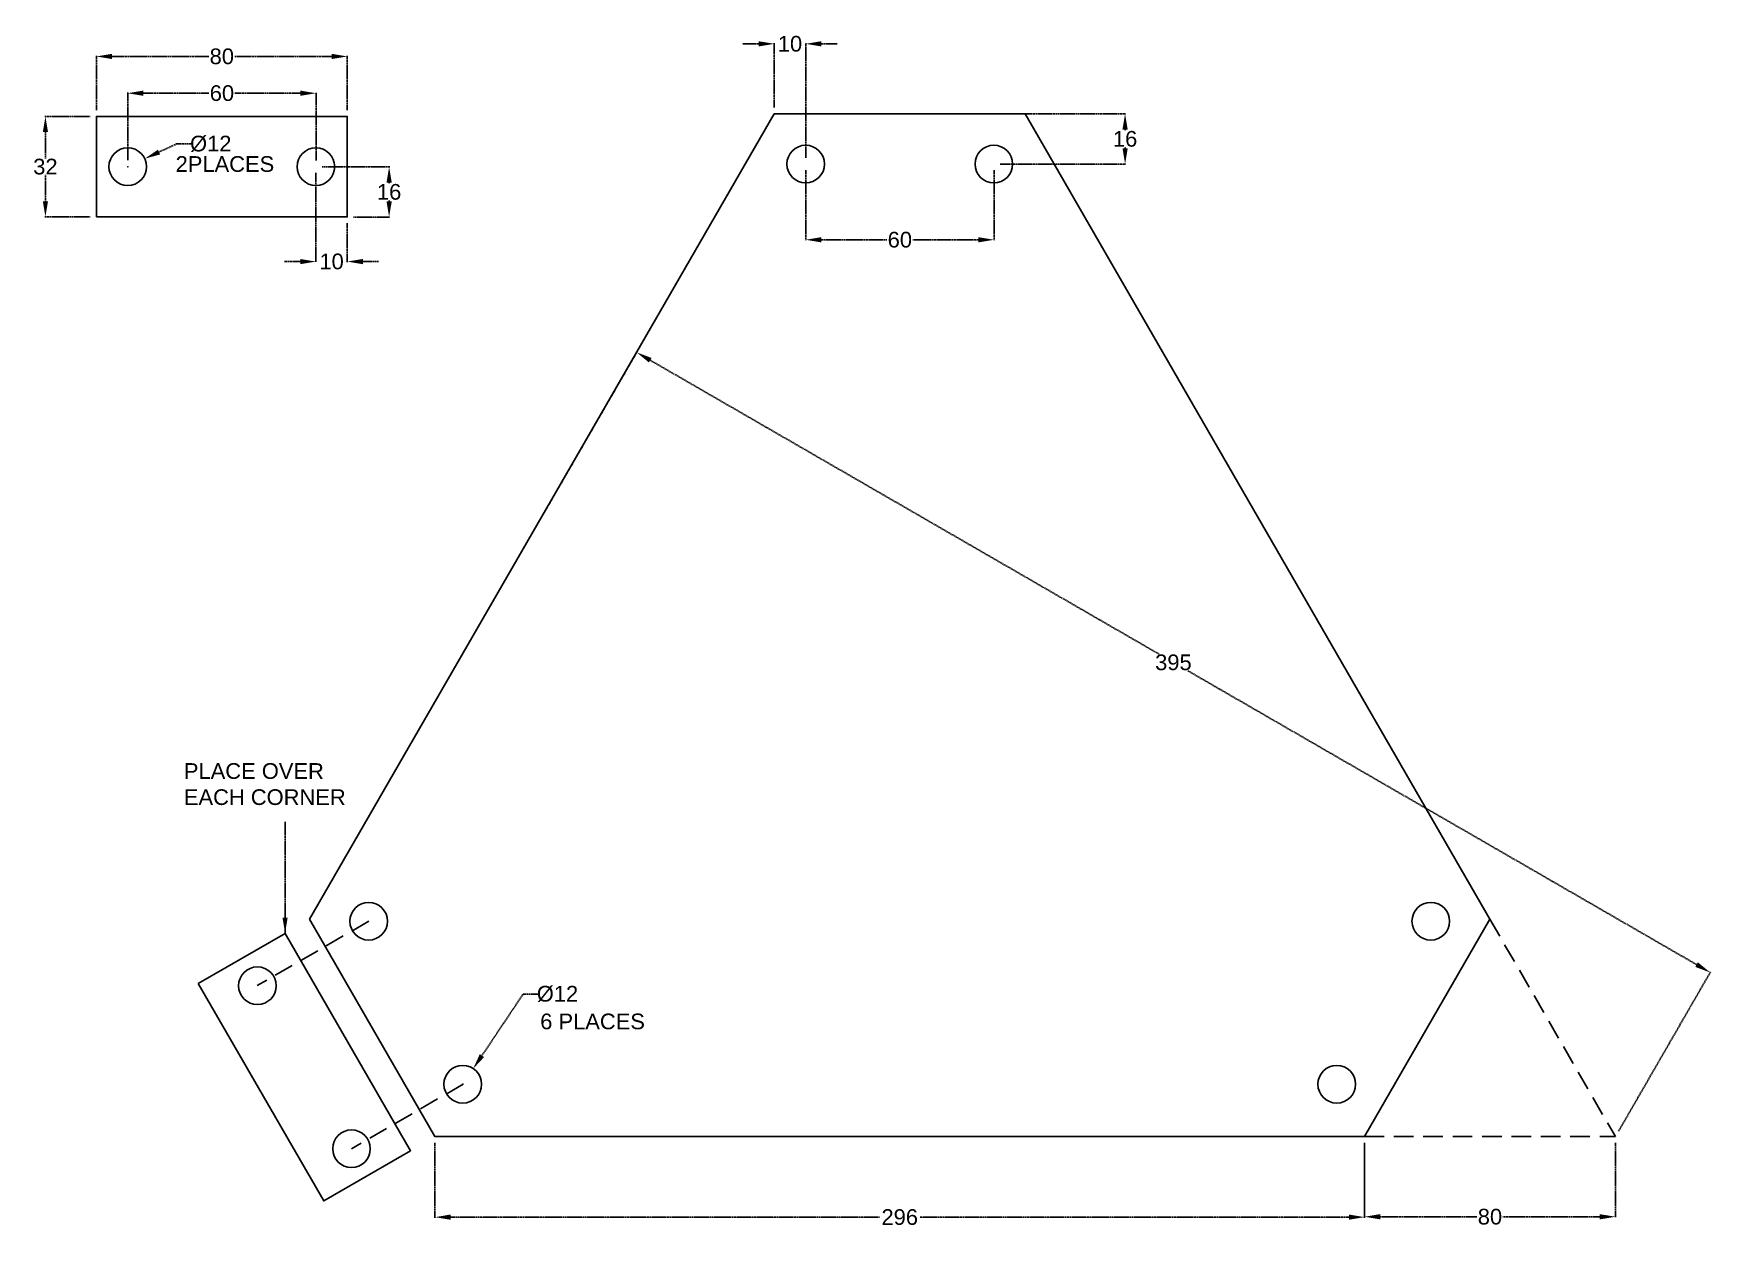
# Model space of a CAD drawing. Header units: inches. Extents: x -276 to 259, y -161 to 220.
import ezdxf

# ---------------------------------------------------------------- set-up
doc = ezdxf.new("R2010")
doc.units = ezdxf.units.IN
doc.header["$MEASUREMENT"] = 0
doc.linetypes.add('DASHED', pattern=[0.375, 0.25, -0.125])
doc.layers.add('Base1', color=7, linetype='Continuous')
doc.styles.get("Standard").update_dxf_attribs({"font": 'arial.ttf'})
doc.dimstyles.new('3D printer', dxfattribs={"dimtxt": 5, "dimasz": 5, "dimexe": 0.18, "dimexo": 0.0625, "dimgap": 0.09, "dimtad": 0, "dimtih": 1, "dimtoh": 1, "dimdec": 0, "dimzin": 0, "dimdsep": 46, "dimtxsty": 'Standard', "dimcen": 0.09, "dimadec": 0, "dimazin": 0, "dimtfac": 1, "dimtdec": 4, "dimtofl": 0, "dimtmove": 0, "dimatfit": 3, "dimfxl": 1, "dimtolj": 1, "dimtzin": 0, "dimarcsym": 0})

# ---------------------------------------------------------------- blocks, each defined once
blk = doc.blocks.new('*D9')
at = {"layer": 'Base1', "color": 0, "linetype": 'DASHED', "lineweight": -2}
for p, q in [((148.22, -133.76), (148.22, -157.51)), ((228.22, -133.76), (228.22, -157.51)), ((153.22, -157.33), (184.08, -157.33)), ((223.22, -157.33), (192.35, -157.33))]:
    blk.add_line(p, q, dxfattribs=at)
at = {"layer": 'Base1', "color": 0}
for points in [[(153.22, -156.5), (153.22, -158.16), (148.22, -157.33)], [(223.22, -158.16), (223.22, -156.5), (228.22, -157.33)]]:
    blk.add_solid(points, dxfattribs=at)
at = {"layer": 'Defpoints', "color": 0}
for p in [(148.22, -131.76), (228.22, -131.76), (228.22, -157.33)]:
    blk.add_point(p, dxfattribs=at)
at = {"layer": 'Base1', "color": 0, "insert": (188.22, -157.33), "char_height": 5, "attachment_point": 5}
blk.add_mtext('\\A1;80', dxfattribs=at)
blk = doc.blocks.new('*D10')
at = {"layer": 'Base1', "color": 0, "linetype": 'DASHED', "lineweight": -2}
for p, q in [((-148.22, -133.76), (-148.22, -157.64)), ((148.22, -133.82), (148.22, -157.64)), ((-143.22, -157.46), (-6.39, -157.46)), ((143.22, -157.46), (6.39, -157.46))]:
    blk.add_line(p, q, dxfattribs=at)
at = {"layer": 'Base1', "color": 0}
for points in [[(-143.22, -156.62), (-143.22, -158.29), (-148.22, -157.46)], [(143.22, -158.29), (143.22, -156.62), (148.22, -157.46)]]:
    blk.add_solid(points, dxfattribs=at)
at = {"layer": 'Defpoints', "color": 0}
for p in [(-148.22, -131.76), (148.22, -131.82), (148.22, -157.46)]:
    blk.add_point(p, dxfattribs=at)
at = {"layer": 'Base1', "color": 0, "insert": (0, -157.46), "char_height": 5, "attachment_point": 5}
blk.add_mtext('\\A1;296', dxfattribs=at)
blk = doc.blocks.new('*D11')
at = {"layer": 'Base1', "color": 0, "linetype": 'DASHED', "lineweight": -2}
for p, q in [((-113.14, 67.57), (-83.81, 118.36)), ((-79.57, 115.7), (82.79, 21.96)), ((254.12, -76.96), (91.76, 16.78)), ((229.22, -130.09), (258.54, -79.3))]:
    blk.add_line(p, q, dxfattribs=at)
at = {"layer": 'Base1', "color": 0}
for points in [[(-79.15, 116.42), (-79.99, 114.98), (-83.9, 118.2)], [(253.7, -77.68), (254.54, -76.23), (258.45, -79.46)]]:
    blk.add_solid(points, dxfattribs=at)
at = {"layer": 'Defpoints', "color": 0}
for p in [(-83.9, 118.2), (-114.14, 65.83), (228.22, -131.82)]:
    blk.add_point(p, dxfattribs=at)
at = {"layer": 'Base1', "color": 0, "insert": (87.28, 19.37), "char_height": 5, "attachment_point": 5}
blk.add_mtext('\\A1;395', dxfattribs=at)
blk = doc.blocks.new('*D12')
at = {"layer": 'Base1', "color": 0, "linetype": 'DASHED', "lineweight": -2}
for p, q in [((32, 194.24), (72.05, 194.24)), ((71.87, 189.24), (71.87, 188.83)), ((71.87, 183.24), (71.87, 183.65)), ((32, 178.24), (72.05, 178.24))]:
    blk.add_line(p, q, dxfattribs=at)
at = {"layer": 'Base1', "color": 0}
for points in [[(72.7, 189.24), (71.03, 189.24), (71.87, 194.24)], [(71.03, 183.24), (72.7, 183.24), (71.87, 178.24)]]:
    blk.add_solid(points, dxfattribs=at)
at = {"layer": 'Defpoints', "color": 0}
for p in [(30, 194.24), (71.87, 194.24), (30, 178.24)]:
    blk.add_point(p, dxfattribs=at)
at = {"layer": 'Base1', "color": 0, "insert": (71.87, 186.24), "char_height": 5, "attachment_point": 5}
blk.add_mtext('\\A1;16', dxfattribs=at)
blk = doc.blocks.new('*D13')
at = {"layer": 'Base1', "color": 0, "linetype": 'DASHED', "lineweight": -2}
for p, q in [((-30, 176.24), (-30, 153.92)), ((30.06, 176.24), (30.06, 153.92)), ((-25, 154.1), (-4.11, 154.1)), ((25.06, 154.1), (4.17, 154.1))]:
    blk.add_line(p, q, dxfattribs=at)
at = {"layer": 'Base1', "color": 0}
for points in [[(-25, 154.93), (-25, 153.26), (-30, 154.1)], [(25.06, 153.26), (25.06, 154.93), (30.06, 154.1)]]:
    blk.add_solid(points, dxfattribs=at)
at = {"layer": 'Defpoints', "color": 0}
for p in [(-30, 178.24), (30.06, 178.24), (30.06, 154.1)]:
    blk.add_point(p, dxfattribs=at)
at = {"layer": 'Base1', "color": 0, "insert": (0.03, 154.1), "char_height": 5, "attachment_point": 5}
blk.add_mtext('\\A1;60', dxfattribs=at)
blk = doc.blocks.new('*D14')
at = {"layer": 'Base1', "color": 0, "linetype": 'DASHED', "lineweight": -2}
for p, q in [((-45, 216.55), (-50, 216.55)), ((-40, 196.24), (-40, 216.73)), ((-30, 180.24), (-30, 216.73)), ((-25, 216.55), (-20, 216.55))]:
    blk.add_line(p, q, dxfattribs=at)
at = {"layer": 'Base1', "color": 0}
for points in [[(-45, 215.72), (-45, 217.38), (-40, 216.55)], [(-25, 217.38), (-25, 215.72), (-30, 216.55)]]:
    blk.add_solid(points, dxfattribs=at)
at = {"layer": 'Defpoints', "color": 0}
for p in [(-30, 216.55), (-40, 194.24), (-30, 178.24)]:
    blk.add_point(p, dxfattribs=at)
at = {"layer": 'Base1', "color": 0, "insert": (-35, 216.55), "char_height": 5, "attachment_point": 5}
blk.add_mtext('\\A1;10', dxfattribs=at)
blk = doc.blocks.new('*D15')
at = {"layer": 'Base1', "color": 0, "linetype": 'DASHED', "lineweight": -2}
for p, q in [((-120.08, -86.33), (-133.24, -105.96)), ((-115.08, -86.33), (-120.08, -86.33))]:
    blk.add_line(p, q, dxfattribs=at)
at = {"layer": 'Base1', "color": 0, "linetype": 'DASHED'}
for p, q in [((-139.45, -115.1), (-139.27, -115.1)), ((-139.36, -115.19), (-139.36, -115.01))]:
    blk.add_line(p, q, dxfattribs=at)
at = {"layer": 'Base1', "color": 0}
blk.add_solid([(-133.93, -105.5), (-132.54, -106.43), (-136.02, -110.12)], dxfattribs=at)
at = {"layer": 'Defpoints', "color": 0}
for p in [(-136.02, -110.12), (-142.7, -120.08)]:
    blk.add_point(p, dxfattribs=at)
at = {"layer": 'Base1', "color": 0, "insert": (-109.15, -86.33), "char_height": 5, "attachment_point": 5}
blk.add_mtext('\\A1;%%c12', dxfattribs=at)
blk = doc.blocks.new('*D20')
at = {"layer": 'Base1', "color": 0, "linetype": 'DASHED', "lineweight": -2}
for p, q in [((-256.19, 195.4), (-256.19, 212.72)), ((-251.19, 212.54), (-220.33, 212.54)), ((-181.19, 212.54), (-212.05, 212.54)), ((-176.19, 195.4), (-176.19, 212.72))]:
    blk.add_line(p, q, dxfattribs=at)
at = {"layer": 'Base1', "color": 0}
for points in [[(-251.19, 213.37), (-251.19, 211.7), (-256.19, 212.54)], [(-181.19, 211.7), (-181.19, 213.37), (-176.19, 212.54)]]:
    blk.add_solid(points, dxfattribs=at)
at = {"layer": 'Defpoints', "color": 0}
for p in [(-176.19, 212.54), (-256.19, 193.4), (-176.19, 193.4)]:
    blk.add_point(p, dxfattribs=at)
at = {"layer": 'Base1', "color": 0, "insert": (-216.19, 212.54), "char_height": 5, "attachment_point": 5}
blk.add_mtext('\\A1;80', dxfattribs=at)
blk = doc.blocks.new('*D21')
at = {"layer": 'Base1', "color": 0, "linetype": 'DASHED', "lineweight": -2}
for p, q in [((-258.19, 193.4), (-272.63, 193.4)), ((-272.45, 188.4), (-272.45, 179.99)), ((-272.45, 166.4), (-272.45, 174.81)), ((-258.19, 161.4), (-272.63, 161.4))]:
    blk.add_line(p, q, dxfattribs=at)
at = {"layer": 'Base1', "color": 0}
for points in [[(-271.62, 188.4), (-273.28, 188.4), (-272.45, 193.4)], [(-273.28, 166.4), (-271.62, 166.4), (-272.45, 161.4)]]:
    blk.add_solid(points, dxfattribs=at)
at = {"layer": 'Defpoints', "color": 0}
for p in [(-272.45, 193.4), (-256.19, 193.4), (-256.19, 161.4)]:
    blk.add_point(p, dxfattribs=at)
at = {"layer": 'Base1', "color": 0, "insert": (-272.45, 177.4), "char_height": 5, "attachment_point": 5}
blk.add_mtext('\\A1;32', dxfattribs=at)
blk = doc.blocks.new('*D22')
at = {"layer": 'Base1', "color": 0, "linetype": 'DASHED', "lineweight": -2}
for p, q in [((-186.19, 175.4), (-186.19, 146.97)), ((-176.19, 159.4), (-176.19, 146.97)), ((-191.19, 147.15), (-196.19, 147.15)), ((-171.19, 147.15), (-166.19, 147.15))]:
    blk.add_line(p, q, dxfattribs=at)
at = {"layer": 'Base1', "color": 0}
for points in [[(-191.19, 146.31), (-191.19, 147.98), (-186.19, 147.15)], [(-171.19, 147.98), (-171.19, 146.31), (-176.19, 147.15)]]:
    blk.add_solid(points, dxfattribs=at)
at = {"layer": 'Defpoints', "color": 0}
for p in [(-186.19, 177.4), (-176.19, 161.4), (-176.19, 147.15)]:
    blk.add_point(p, dxfattribs=at)
at = {"layer": 'Base1', "color": 0, "insert": (-181.19, 147.15), "char_height": 5, "attachment_point": 5}
blk.add_mtext('\\A1;10', dxfattribs=at)
blk = doc.blocks.new('*D23')
at = {"layer": 'Base1', "color": 0, "linetype": 'DASHED', "lineweight": -2}
for p, q in [((-184.19, 177.34), (-162.66, 177.34)), ((-162.84, 172.34), (-162.84, 171.93)), ((-162.84, 166.34), (-162.84, 166.75)), ((-174.19, 161.34), (-162.66, 161.34))]:
    blk.add_line(p, q, dxfattribs=at)
at = {"layer": 'Base1', "color": 0}
for points in [[(-162, 172.34), (-163.67, 172.34), (-162.84, 177.34)], [(-163.67, 166.34), (-162, 166.34), (-162.84, 161.34)]]:
    blk.add_solid(points, dxfattribs=at)
at = {"layer": 'Defpoints', "color": 0}
for p in [(-186.19, 177.34), (-176.19, 161.34), (-162.84, 161.34)]:
    blk.add_point(p, dxfattribs=at)
at = {"layer": 'Base1', "color": 0, "insert": (-162.84, 169.34), "char_height": 5, "attachment_point": 5}
blk.add_mtext('\\A1;16', dxfattribs=at)
blk = doc.blocks.new('*D24')
at = {"layer": 'Base1', "color": 0, "linetype": 'DASHED', "lineweight": -2}
for p, q in [((-230.64, 184.67), (-236.23, 182.06)), ((-225.64, 184.67), (-230.64, 184.67))]:
    blk.add_line(p, q, dxfattribs=at)
at = {"layer": 'Base1', "color": 0, "linetype": 'DASHED'}
for p, q in [((-246.28, 177.4), (-246.1, 177.4)), ((-246.19, 177.31), (-246.19, 177.49))]:
    blk.add_line(p, q, dxfattribs=at)
at = {"layer": 'Base1', "color": 0}
blk.add_solid([(-236.58, 182.81), (-235.87, 181.3), (-240.76, 179.94)], dxfattribs=at)
at = {"layer": 'Defpoints', "color": 0}
for p in [(-240.76, 179.94), (-251.63, 174.87)]:
    blk.add_point(p, dxfattribs=at)
at = {"layer": 'Base1', "color": 0, "insert": (-219.72, 184.67), "char_height": 5, "attachment_point": 5}
blk.add_mtext('\\A1;%%c12', dxfattribs=at)
blk = doc.blocks.new('*D25')
at = {"layer": 'Base1', "color": 0, "linetype": 'DASHED', "lineweight": -2}
for p, q in [((-246.19, 179.49), (-246.19, 200.99)), ((-241.19, 200.81), (-220.3, 200.81)), ((-191.13, 200.81), (-212.02, 200.81)), ((-186.13, 179.34), (-186.13, 200.99))]:
    blk.add_line(p, q, dxfattribs=at)
at = {"layer": 'Base1', "color": 0}
for points in [[(-241.19, 201.65), (-241.19, 199.98), (-246.19, 200.81)], [(-191.13, 199.98), (-191.13, 201.65), (-186.13, 200.81)]]:
    blk.add_solid(points, dxfattribs=at)
at = {"layer": 'Defpoints', "color": 0}
for p in [(-186.13, 200.81), (-246.19, 177.49), (-186.13, 177.34)]:
    blk.add_point(p, dxfattribs=at)
at = {"layer": 'Base1', "color": 0, "insert": (-216.16, 200.81), "char_height": 5, "attachment_point": 5}
blk.add_mtext('\\A1;60', dxfattribs=at)

msp = doc.modelspace()

# ---------------------------------------------------------------- linework, layer by layer
at = {"layer": 'Base1', "linetype": 'DASHED', "ltscale": 25}
for p, q in [((-169.36, -63.14), (-204.87, -83.64)), ((-139.27, -115.1), (-174.84, -135.64))]:
    msp.add_line(p, q, dxfattribs=at)
at = {"layer": 'Base1', "color": 3, "linetype": 'DASHED', "ltscale": 25}
for p in [(188.22, -62.48), (148.22, -131.76)]:
    msp.add_line(p, (228.22, -131.76), dxfattribs=at)
at = {"layer": 'Base1'}
for points in [[(-256.19, 161.4), (-256.19, 193.4), (-176.19, 193.4), (-176.19, 161.4)], [(-188.22, -62.48), (-40, 194.24), (40, 194.24), (188.22, -62.48), (148.22, -131.76), (-148.22, -131.76)], [(-223.7, -83.02), (-195.99, -67.02), (-155.99, -136.3), (-183.7, -152.3)]]:
    msp.add_lwpolyline(points, close=True, dxfattribs=at)
for centre in [(-246.19, 177.4), (-186.19, 177.4), (-30, 178.24), (30, 178.24), (-169.36, -63.14), (169.36, -63.14), (-204.84, -83.68), (-139.36, -115.1), (139.36, -115.1), (-174.84, -135.64)]:
    msp.add_circle(centre, 6, dxfattribs=at)

# ---------------------------------------------------------------- texts
at = {"layer": 'Base1', "color": 3, "linetype": 'DASHED'}
for s, p in [('2PLACES', (-230.93, 175.75)), ('PLACE OVER ', (-228.29, -17.74)), ('EACH CORNER', (-228.29, -26.07)), ('6 PLACES', (-114.65, -97.57))]:
    msp.add_text(s, height=5, dxfattribs=at).set_placement(p)

# ---------------------------------------------------------------- dimensions: what is measured, and where the dimension line sits
for base, p1, p2, picture, middle in [((-30, 216.55), (-40, 194.24), (-30, 178.24), '*D14', (-35, 216.55)), ((-176.19, 212.54), (-256.19, 193.4), (-176.19, 193.4), '*D20', (-216.19, 212.54)), ((-186.13, 200.81), (-246.19, 177.49), (-186.13, 177.34), '*D25', (-216.16, 200.81)), ((-176.19, 147.15), (-186.19, 177.4), (-176.19, 161.4), '*D22', (-181.19, 147.15)), ((30.06, 154.1), (-30, 178.24), (30.06, 178.24), '*D13', (0.03, 154.1)), ((148.22, -157.46), (-148.22, -131.76), (148.22, -131.82), '*D10', (0, -157.46)), ((228.22, -157.33), (148.22, -131.76), (228.22, -131.76), '*D9', (188.22, -157.33))]:
    dim = msp.add_linear_dim(base=base, p1=p1, p2=p2, dimstyle='3D printer', override={"dimexo": 2}, dxfattribs=at)
    dim.commit()
    dim.dimension.update_dxf_attribs({"geometry": picture, "text_midpoint": middle})
for base, p1, p2, picture, middle in [((-272.45, 193.4), (-256.19, 161.4), (-256.19, 193.4), '*D21', (-272.45, 177.4)), ((71.87, 194.24), (30, 178.24), (30, 194.24), '*D12', (71.87, 186.24)), ((-162.84, 161.34), (-186.19, 177.34), (-176.19, 161.34), '*D23', (-162.84, 169.34))]:
    dim = msp.add_linear_dim(base=base, p1=p1, p2=p2, angle=90, dimstyle='3D printer', override={"dimexo": 2}, dxfattribs=at)
    dim.commit()
    dim.dimension.update_dxf_attribs({"geometry": picture, "text_midpoint": middle})
for p1, p2, picture, middle in [((-251.63, 174.87), (-240.76, 179.94), '*D24', (-219.72, 184.67)), ((-142.7, -120.08), (-136.02, -110.12), '*D15', (-109.15, -86.33))]:
    dim = msp.add_diameter_dim_2p(p1=p1, p2=p2, dimstyle='3D printer', override={"dimexo": 2}, dxfattribs=at)
    dim.commit()
    dim.dimension.update_dxf_attribs({"geometry": picture, "text_midpoint": middle, "dimtype": 163})
dim = msp.add_aligned_dim(p1=(228.22, -131.82), p2=(-114.14, 65.83), distance=-60.47, dimstyle='3D printer', override={"dimexo": 2}, dxfattribs=at)
dim.commit()
dim.dimension.update_dxf_attribs({"geometry": '*D11', "text_midpoint": (87.28, 19.37)})

# ---------------------------------------------------------------- leaders
at = {"layer": 'Base1', "linetype": 'DASHED'}
msp.add_leader([(-196.02, -66.96), (-196.02, -31.34)], dimstyle='3D printer', dxfattribs=at)

doc.saveas('drawing.dxf')
